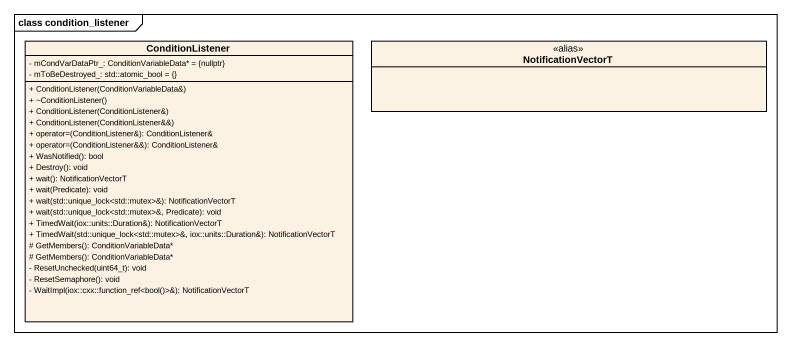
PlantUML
@startuml
mainframe class condition_listener
hide circle
hide empty members
skinparam classAttributeIconSize 0
class ConditionListener {
  - mCondVarDataPtr_: ConditionVariableData* = {nullptr}
  - mToBeDestroyed_: std::atomic_bool = {}
  + ConditionListener(ConditionVariableData&)
  + ~ConditionListener()
  + ConditionListener(ConditionListener&)
  + ConditionListener(ConditionListener&&)
  + operator=(ConditionListener&): ConditionListener&
  + operator=(ConditionListener&&): ConditionListener&
  + WasNotified(): bool
  + Destroy(): void
  + wait(): NotificationVectorT
  + wait(Predicate): void
  + wait(std::unique_lock<std::mutex>&): NotificationVectorT
  + wait(std::unique_lock<std::mutex>&, Predicate): void
  + TimedWait(iox::units::Duration&): NotificationVectorT
  + TimedWait(std::unique_lock<std::mutex>&, iox::units::Duration&): NotificationVectorT
  # GetMembers(): ConditionVariableData*
  # GetMembers(): ConditionVariableData*
  - ResetUnchecked(uint64_t): void
  - ResetSemaphore(): void
  - WaitImpl(iox::cxx::function_ref<bool()>&): NotificationVectorT
}
class NotificationVectorT <<alias>>
@enduml
